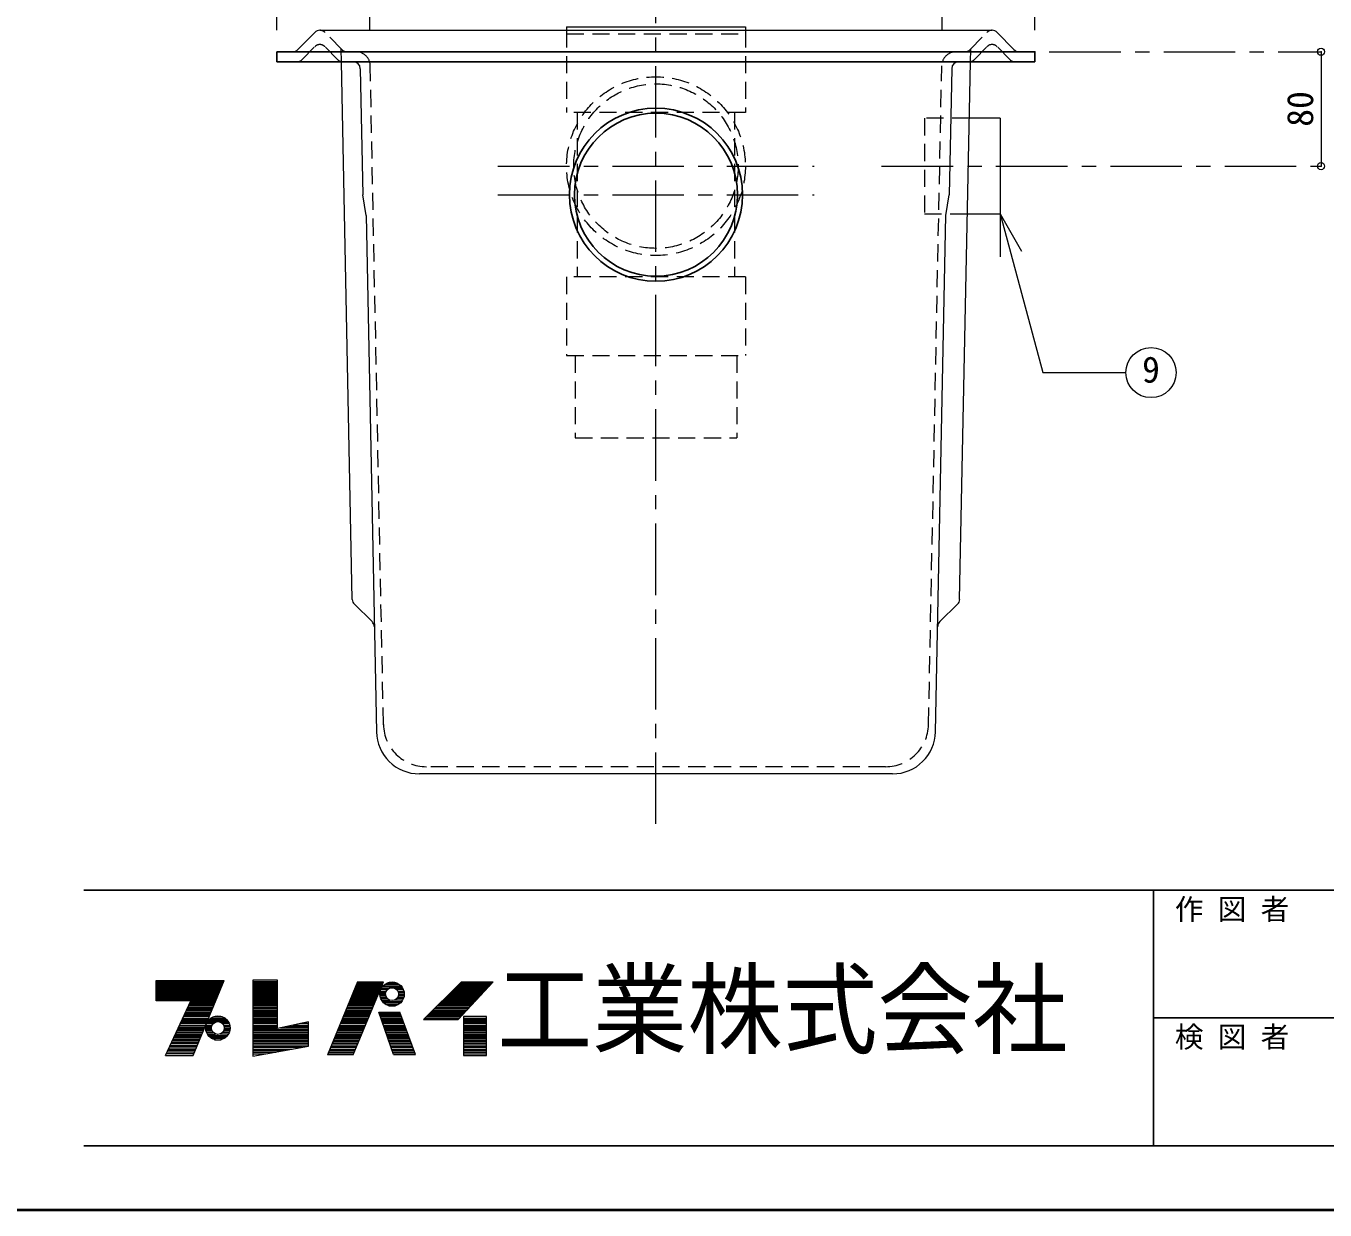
# Model space of a CAD drawing. Units: millimetres at full size, sheet at 1:10; details may follow other scales. Extents: x -2046 to 2004, y -1334 to 1476.
# Drawn here: x -61 to 847, y -1334 to -506 of the extents above; entities that cross this region are included whole.
import ezdxf
from ezdxf.enums import TextEntityAlignment as Align

# ---------------------------------------------------------------- set-up
doc = ezdxf.new("R2010")
doc.units = ezdxf.units.MM
doc.header["$LTSCALE"] = 10
doc.header["$PDMODE"] = 32
doc.header["$PDSIZE"] = 5
doc.linetypes.add('CHAIN1', pattern=[8, 5, -1, 1, -1])
doc.linetypes.add('DASHED1', pattern=[1.8, 1.2, -0.6])
doc.layers.add('0-0_ﾚｲﾔ1', color=4, linetype='Continuous', lineweight=9)
doc.styles.add('ＭＳ ゴシック', font='')
doc.styles.get('ＭＳ ゴシック').set_extended_font_data('MS Gothic')

msp = doc.modelspace()

# ---------------------------------------------------------------- linework, layer by layer
at = {"layer": '0-0_ﾚｲﾔ1', "linetype": 'CHAIN1'}
for p, q in [((114.28, -508.73), (114.28, -48.73)), ((644.28, -508.73), (644.28, -48.73)), ((179.28, -508.73), (179.28, -148.73)), ((579.28, -508.73), (579.28, -148.73)), ((379.28, -1063.73), (379.28, -283.73)), ((654.28, -523.73), (844.28, -523.73)), ((268.78, -603.73), (489.78, -603.73)), ((537.01, -603.73), (844.28, -603.73)), ((268.78, -623.73), (489.78, -623.73))]:
    msp.add_line(p, q, dxfattribs=at)
at = {"layer": '0-0_ﾚｲﾔ1'}
for p, q in [((316.78, -506.23), (316.78, -508.73)), ((844.28, -523.73), (844.28, -603.73)), ((166.94, -906.7), (159.42, -530.73)), ((591.62, -906.7), (599.14, -530.73)), ((620.01, -570.23), (598.35, -570.23)), ((620.01, -570.23), (620.01, -637.23)), ((620.01, -637.23), (597.01, -637.23)), ((180.79, -922.29), (168.43, -910.16)), ((577.77, -922.29), (590.13, -910.16))]:
    msp.add_line(p, q, dxfattribs=at)
at = {"layer": '0-0_ﾚｲﾔ1', "color": 7, "lineweight": 18}
for p, q in [((128.96, -522.23), (140.71, -510.23)), ((144.28, -508.73), (614.28, -508.73)), ((629.6, -522.23), (617.85, -510.23)), ((172.52, -535.63), (174.28, -623.73)), ((586.04, -535.63), (584.28, -623.73)), ((176.57, -638.15), (174.28, -623.73)), ((581.99, -638.15), (584.28, -623.73)), ((176.57, -638.15), (183.83, -999.27)), ((574.77, -999.33), (581.99, -638.15)), ((619.96, -637.19), (634.96, -663.17)), ((619.96, -637.19), (619.96, -667.19)), ((544.73, -1028.73), (213.83, -1028.73)), ((29.71, -1173.93), (77.12, -1173.93)), ((29.71, -1174.35), (76.94, -1174.35)), ((29.71, -1174.98), (76.68, -1174.98)), ((29.71, -1175.61), (76.42, -1175.61)), ((29.71, -1176.24), (76.16, -1176.24)), ((29.71, -1177.08), (75.81, -1177.08)), ((75.55, -1177.71), (29.71, -1177.71)), ((29.71, -1178.34), (75.29, -1178.34)), ((29.71, -1178.97), (75.03, -1178.97)), ((29.71, -1179.6), (74.77, -1179.6)), ((29.71, -1180.23), (74.51, -1180.23)), ((29.71, -1180.65), (74.34, -1180.65)), ((55.75, -1225.59), (77.38, -1173.3)), ((97.33, -1173.09), (97.33, -1226.22)), ((114.76, -1173.09), (97.33, -1173.09)), ((97.33, -1173.93), (114.76, -1173.93)), ((97.33, -1174.35), (114.76, -1174.35)), ((97.33, -1174.98), (114.76, -1174.98)), ((97.33, -1175.61), (114.76, -1175.61)), ((97.33, -1176.24), (114.76, -1176.24)), ((97.33, -1177.08), (114.76, -1177.08)), ((97.33, -1177.71), (114.76, -1177.71)), ((97.33, -1178.34), (114.76, -1178.34)), ((97.33, -1178.97), (114.76, -1178.97)), ((97.33, -1179.6), (114.76, -1179.6)), ((97.33, -1180.23), (114.76, -1180.23)), ((97.33, -1180.65), (114.76, -1180.65)), ((170.62, -1174.14), (149.62, -1225.17)), ((167.47, -1225.17), (188.68, -1174.14)), ((167.94, -1180.65), (185.97, -1180.65)), ((168.11, -1180.23), (186.15, -1180.23)), ((168.37, -1179.6), (186.41, -1179.6)), ((168.63, -1178.97), (186.67, -1178.97)), ((168.89, -1178.34), (186.93, -1178.34)), ((169.15, -1177.71), (187.19, -1177.71)), ((169.41, -1177.08), (187.46, -1177.08)), ((169.75, -1176.24), (187.81, -1176.24)), ((170.01, -1175.61), (188.05, -1175.61)), ((170.27, -1174.98), (188.33, -1174.98)), ((170.62, -1174.14), (188.68, -1174.14)), ((186.87, -1179.6), (191.55, -1179.6)), ((187.26, -1178.76), (192.69, -1178.76)), ((187.92, -1177.71), (201.61, -1177.71)), ((188.63, -1176.87), (200.91, -1176.87)), ((189.85, -1175.82), (199.69, -1175.82)), ((191.32, -1174.98), (198.21, -1174.98)), ((202.27, -1178.76), (196.85, -1178.76)), ((202.66, -1179.6), (197.98, -1179.6)), ((236.77, -1180.65), (259.49, -1180.65)), ((237.19, -1180.23), (259.88, -1180.23)), ((237.82, -1179.6), (260.47, -1179.6)), ((238.45, -1178.97), (261.05, -1178.97)), ((239.08, -1178.34), (261.64, -1178.34)), ((239.71, -1177.71), (262.22, -1177.71)), ((240.34, -1177.08), (262.81, -1177.08)), ((240.97, -1200.6), (265.54, -1174.14)), ((241.18, -1176.24), (263.59, -1176.24)), ((241.81, -1175.61), (264.17, -1175.61)), ((242.44, -1174.98), (264.76, -1174.98)), ((29.71, -1181.49), (73.99, -1181.49)), ((29.71, -1182.12), (73.73, -1182.12)), ((29.71, -1182.75), (73.47, -1182.75)), ((29.71, -1183.38), (73.21, -1183.38)), ((29.71, -1184.01), (72.95, -1184.01)), ((29.71, -1184.64), (72.69, -1184.64)), ((29.71, -1185.27), (72.43, -1185.27)), ((29.71, -1185.9), (72.17, -1185.9)), ((29.71, -1186.53), (71.91, -1186.53)), ((54.07, -1187.37), (29.71, -1187.37)), ((36.43, -1225.59), (54.07, -1187.37)), ((70.69, -1189.47), (53.1, -1189.47)), ((70.95, -1188.84), (53.39, -1188.84)), ((71.3, -1188), (53.78, -1188)), ((71.56, -1187.37), (54.07, -1187.37)), ((97.33, -1181.49), (114.76, -1181.49)), ((97.33, -1182.12), (114.76, -1182.12)), ((97.33, -1182.75), (114.76, -1182.75)), ((97.33, -1183.38), (114.76, -1183.38)), ((97.33, -1184.01), (114.76, -1184.01)), ((97.33, -1184.64), (114.76, -1184.64)), ((97.33, -1185.27), (114.76, -1185.27)), ((97.33, -1185.9), (114.76, -1185.9)), ((97.33, -1186.53), (114.76, -1186.53)), ((97.33, -1187.37), (114.76, -1187.37)), ((97.33, -1188), (114.76, -1188)), ((97.33, -1188.84), (114.76, -1188.84)), ((97.33, -1189.47), (114.76, -1189.47)), ((164.31, -1189.47), (182.31, -1189.47)), ((164.57, -1188.84), (182.57, -1188.84)), ((164.91, -1188), (182.92, -1188)), ((165.17, -1187.37), (183.18, -1187.37)), ((165.52, -1186.53), (183.53, -1186.53)), ((165.78, -1185.9), (183.79, -1185.9)), ((166.04, -1185.27), (184.05, -1185.27)), ((166.3, -1184.64), (184.31, -1184.64)), ((166.56, -1184.01), (184.58, -1184.01)), ((166.84, -1183.38), (184.84, -1183.38)), ((167.08, -1182.75), (185.1, -1182.75)), ((167.33, -1182.12), (185.36, -1182.12)), ((167.59, -1181.49), (185.62, -1181.49)), ((186.27, -1182.75), (190.27, -1182.75)), ((186.31, -1181.91), (190.35, -1181.91)), ((186.33, -1183.8), (190.39, -1183.8)), ((186.48, -1180.86), (190.68, -1180.86)), ((186.53, -1184.85), (190.79, -1184.85)), ((186.87, -1185.9), (191.55, -1185.9)), ((187.38, -1186.95), (193.15, -1186.95)), ((188.08, -1188), (201.45, -1188)), ((188.84, -1188.84), (200.7, -1188.84)), ((202.16, -1186.95), (196.38, -1186.95)), ((202.66, -1185.9), (197.98, -1185.9)), ((203, -1184.85), (198.75, -1184.85)), ((203.06, -1180.86), (198.85, -1180.86)), ((203.2, -1183.8), (199.14, -1183.8)), ((203.23, -1181.91), (199.19, -1181.91)), ((199.27, -1182.75), (203.27, -1182.75)), ((227.95, -1189.47), (251.3, -1189.47)), ((228.58, -1188.84), (251.89, -1188.84)), ((229.42, -1188), (252.67, -1188)), ((230.05, -1187.37), (253.25, -1187.37)), ((230.89, -1186.53), (254.03, -1186.53)), ((231.52, -1185.9), (254.62, -1185.9)), ((232.15, -1185.27), (255.2, -1185.27)), ((232.78, -1184.64), (255.79, -1184.64)), ((233.41, -1184.01), (256.37, -1184.01)), ((234.04, -1183.38), (256.96, -1183.38)), ((234.67, -1182.75), (257.54, -1182.75)), ((235.3, -1182.12), (258.19, -1182.12)), ((235.93, -1181.49), (258.71, -1181.49)), ((66.95, -1198.5), (48.93, -1198.5)), ((67.39, -1197.45), (49.42, -1197.45)), ((67.74, -1196.61), (49.8, -1196.61)), ((50.29, -1195.56), (68.17, -1195.56)), ((68.52, -1194.72), (50.68, -1194.72)), ((68.87, -1193.88), (51.13, -1193.88)), ((51.55, -1192.83), (69.3, -1192.83)), ((69.65, -1191.99), (51.94, -1191.99)), ((70.08, -1190.94), (52.42, -1190.94)), ((70.34, -1190.31), (52.71, -1190.31)), ((70.04, -1198.5), (75.9, -1198.5)), ((97.33, -1190.31), (114.76, -1190.31)), ((97.33, -1190.94), (114.76, -1190.94)), ((97.33, -1191.99), (114.76, -1191.99)), ((97.33, -1192.83), (114.76, -1192.83)), ((97.33, -1193.88), (114.76, -1193.88)), ((97.33, -1194.72), (114.76, -1194.72)), ((97.33, -1195.56), (114.76, -1195.56)), ((97.33, -1196.61), (114.76, -1196.61)), ((97.33, -1197.45), (114.76, -1197.45)), ((97.33, -1198.5), (114.76, -1198.5)), ((160.59, -1198.5), (178.55, -1198.5)), ((161.03, -1197.45), (178.99, -1197.45)), ((161.38, -1196.61), (179.34, -1196.61)), ((161.8, -1195.56), (179.78, -1195.56)), ((162.15, -1194.72), (180.12, -1194.72)), ((162.49, -1193.88), (180.47, -1193.88)), ((162.93, -1192.83), (180.91, -1192.83)), ((163.27, -1191.99), (181.26, -1191.99)), ((163.7, -1190.94), (181.7, -1190.94)), ((163.96, -1190.31), (181.96, -1190.31)), ((185.6, -1195.56), (200.31, -1195.56)), ((185.97, -1196.61), (200.69, -1196.61)), ((186.26, -1197.45), (201, -1197.45)), ((186.62, -1198.5), (201.39, -1198.5)), ((190.5, -1190.1), (199.04, -1190.1)), ((192.49, -1190.94), (197.04, -1190.94)), ((211.15, -1224.96), (200.23, -1195.35)), ((218.92, -1198.5), (242.92, -1198.5)), ((219.97, -1197.45), (243.89, -1197.45)), ((220.81, -1196.61), (244.67, -1196.61)), ((221.86, -1195.56), (245.65, -1195.56)), ((222.7, -1194.72), (246.43, -1194.72)), ((223.54, -1193.88), (247.21, -1193.88)), ((224.59, -1192.83), (248.18, -1192.83)), ((225.43, -1191.99), (248.96, -1191.99)), ((226.48, -1190.94), (249.94, -1190.94)), ((227.11, -1190.31), (250.52, -1190.31)), ((63.22, -1207.53), (44.76, -1207.53)), ((63.65, -1206.48), (45.25, -1206.48)), ((45.64, -1205.64), (64, -1205.64)), ((64.43, -1204.59), (46.12, -1204.59)), ((64.96, -1203.33), (46.7, -1203.33)), ((65.39, -1202.28), (47.19, -1202.28)), ((65.74, -1201.44), (47.57, -1201.44)), ((66.17, -1200.39), (48.06, -1200.39)), ((48.45, -1199.55), (66.52, -1199.55)), ((64.47, -1206.48), (68.47, -1206.48)), ((64.51, -1205.64), (68.55, -1205.64)), ((64.53, -1207.53), (68.59, -1207.53)), ((64.68, -1204.59), (68.88, -1204.59)), ((65.07, -1203.33), (69.75, -1203.33)), ((65.58, -1202.28), (71.35, -1202.28)), ((66.12, -1201.44), (79.81, -1201.44)), ((67.04, -1200.39), (78.9, -1200.39)), ((68.05, -1199.55), (77.89, -1199.55)), ((80.36, -1202.28), (74.58, -1202.28)), ((80.86, -1203.33), (76.18, -1203.33)), ((81.26, -1204.59), (77.05, -1204.59)), ((81.4, -1207.53), (77.34, -1207.53)), ((81.43, -1205.64), (77.39, -1205.64)), ((77.47, -1206.48), (81.47, -1206.48)), ((97.33, -1199.55), (114.76, -1199.55)), ((97.33, -1200.39), (114.76, -1200.39)), ((97.33, -1201.44), (114.76, -1201.44)), ((97.33, -1202.28), (114.76, -1202.28)), ((97.33, -1203.33), (114.76, -1203.33)), ((97.33, -1204.59), (114.76, -1204.59)), ((97.33, -1205.64), (114.76, -1205.64)), ((97.33, -1206.48), (114.76, -1206.48)), ((97.33, -1207.53), (136.39, -1207.53)), ((136.39, -1206.48), (116.64, -1206.48)), ((136.39, -1205.64), (120.4, -1205.64)), ((136.39, -1204.59), (125.1, -1204.59)), ((136.39, -1203.33), (130.75, -1203.33)), ((156.88, -1207.53), (174.8, -1207.53)), ((157.31, -1206.48), (175.24, -1206.48)), ((157.66, -1205.64), (175.59, -1205.64)), ((158.09, -1204.59), (176.02, -1204.59)), ((158.61, -1203.33), (176.55, -1203.33)), ((159.04, -1202.28), (176.98, -1202.28)), ((159.38, -1201.44), (177.33, -1201.44)), ((159.82, -1200.39), (177.77, -1200.39)), ((160.16, -1199.55), (178.12, -1199.55)), ((186.99, -1199.55), (201.78, -1199.55)), ((187.28, -1200.39), (202.09, -1200.39)), ((187.64, -1201.44), (202.47, -1201.44)), ((187.94, -1202.28), (202.78, -1202.28)), ((188.3, -1203.33), (203.17, -1203.33)), ((188.74, -1204.59), (203.64, -1204.59)), ((189.1, -1205.64), (204.02, -1205.64)), ((189.4, -1206.48), (204.33, -1206.48)), ((189.76, -1207.53), (204.72, -1207.53)), ((216.82, -1200.6), (240.97, -1200.6)), ((217.87, -1199.55), (241.94, -1199.55)), ((244.75, -1199.55), (260.71, -1199.55)), ((244.75, -1200.39), (260.71, -1200.39)), ((244.75, -1201.44), (260.71, -1201.44)), ((244.75, -1202.28), (260.71, -1202.28)), ((244.75, -1203.33), (260.71, -1203.33)), ((244.75, -1204.59), (260.71, -1204.59)), ((244.75, -1205.64), (260.71, -1205.64)), ((244.75, -1206.48), (260.71, -1206.48)), ((244.75, -1207.53), (260.71, -1207.53)), ((59.4, -1216.77), (40.5, -1216.77)), ((59.83, -1215.72), (40.98, -1215.72)), ((60.27, -1214.67), (41.47, -1214.67)), ((60.7, -1213.62), (41.95, -1213.62)), ((61.13, -1212.57), (42.44, -1212.57)), ((61.48, -1211.73), (42.83, -1211.73)), ((61.92, -1210.68), (43.31, -1210.68)), ((62.35, -1209.63), (43.79, -1209.63)), ((62.87, -1208.37), (44.41, -1208.37)), ((64.68, -1208.37), (68.88, -1208.37)), ((65.07, -1209.63), (69.75, -1209.63)), ((65.58, -1210.68), (71.35, -1210.68)), ((66.28, -1211.73), (79.65, -1211.73)), ((67.04, -1212.57), (78.9, -1212.57)), ((68.36, -1213.62), (77.58, -1213.62)), ((70.69, -1214.67), (75.24, -1214.67)), ((80.36, -1210.68), (74.58, -1210.68)), ((80.86, -1209.63), (76.18, -1209.63)), ((81.26, -1208.37), (77.05, -1208.37)), ((97.33, -1208.37), (136.39, -1208.37)), ((97.33, -1209.63), (136.39, -1209.63)), ((97.33, -1210.68), (136.39, -1210.68)), ((97.33, -1211.73), (136.39, -1211.73)), ((97.33, -1212.57), (136.39, -1212.57)), ((97.33, -1213.62), (136.39, -1213.62)), ((97.33, -1214.67), (136.39, -1214.67)), ((97.33, -1215.72), (136.39, -1215.72)), ((97.33, -1216.77), (136.39, -1216.77)), ((153.08, -1216.77), (170.96, -1216.77)), ((153.51, -1215.72), (171.4, -1215.72)), ((153.94, -1214.67), (171.83, -1214.67)), ((154.37, -1213.62), (172.27, -1213.62)), ((154.8, -1212.57), (172.71, -1212.57)), ((155.15, -1211.73), (173.05, -1211.73)), ((155.58, -1210.68), (173.49, -1210.68)), ((156.01, -1209.63), (173.93, -1209.63)), ((156.53, -1208.37), (174.45, -1208.37)), ((190.05, -1208.37), (205.03, -1208.37)), ((190.49, -1209.63), (205.49, -1209.63)), ((190.86, -1210.68), (205.88, -1210.68)), ((191.2, -1211.73), (206.27, -1211.73)), ((191.51, -1212.57), (206.58, -1212.57)), ((191.88, -1213.62), (206.97, -1213.62)), ((192.24, -1214.67), (207.35, -1214.67)), ((192.61, -1215.72), (207.74, -1215.72)), ((192.97, -1216.77), (208.13, -1216.77)), ((244.75, -1208.37), (260.71, -1208.37)), ((244.75, -1209.63), (260.71, -1209.63)), ((244.75, -1210.68), (260.71, -1210.68)), ((244.75, -1211.73), (260.71, -1211.73)), ((244.75, -1212.57), (260.71, -1212.57)), ((244.75, -1213.62), (260.71, -1213.62)), ((244.75, -1214.67), (260.71, -1214.67)), ((244.75, -1215.72), (260.71, -1215.72)), ((244.75, -1216.77), (260.71, -1216.77)), ((36.43, -1225.59), (55.75, -1225.59)), ((56.18, -1224.54), (36.91, -1224.54)), ((56.7, -1223.28), (37.49, -1223.28)), ((57.14, -1222.23), (37.98, -1222.23)), ((57.57, -1221.18), (38.46, -1221.18)), ((58.09, -1219.92), (39.05, -1219.92)), ((58.53, -1218.87), (39.53, -1218.87)), ((59.05, -1217.61), (40.11, -1217.61)), ((97.33, -1217.61), (136.39, -1217.61)), ((97.33, -1218.87), (136.39, -1218.87)), ((97.33, -1219.92), (131.79, -1219.92)), ((97.33, -1221.18), (124.9, -1221.18)), ((97.33, -1222.23), (119.16, -1222.23)), ((97.33, -1223.28), (113.41, -1223.28)), ((97.33, -1224.54), (106.52, -1224.54)), ((167.47, -1225.17), (149.62, -1225.17)), ((149.88, -1224.54), (167.73, -1224.54)), ((150.4, -1223.28), (168.25, -1223.28)), ((150.83, -1222.23), (168.69, -1222.23)), ((151.26, -1221.18), (169.13, -1221.18)), ((151.78, -1219.92), (169.65, -1219.92)), ((152.21, -1218.87), (170.09, -1218.87)), ((152.73, -1217.61), (170.61, -1217.61)), ((193.26, -1217.61), (208.44, -1217.61)), ((193.7, -1218.87), (208.9, -1218.87)), ((194.14, -1219.92), (209.29, -1219.92)), ((194.5, -1221.18), (209.75, -1221.18)), ((194.87, -1222.23), (210.14, -1222.23)), ((195.23, -1223.28), (210.53, -1223.28)), ((195.67, -1224.54), (210.99, -1224.54)), ((195.82, -1224.96), (211.15, -1224.96)), ((244.75, -1217.61), (260.71, -1217.61)), ((244.75, -1218.87), (260.71, -1218.87)), ((244.75, -1219.92), (260.71, -1219.92)), ((244.75, -1221.18), (260.71, -1221.18)), ((244.75, -1222.23), (260.71, -1222.23)), ((244.75, -1223.28), (260.71, -1223.28)), ((244.75, -1224.54), (260.71, -1224.54))]:
    msp.add_line(p, q, dxfattribs=at)
at = {"layer": '0-0_ﾚｲﾔ1', "linetype": 'DASHED1'}
for p, q in [((159.6, -522.23), (147.85, -510.23)), ((316.78, -508.73), (316.78, -566.23)), ((316.78, -511.23), (441.78, -511.23)), ((441.78, -508.73), (441.78, -566.23)), ((598.96, -522.23), (610.71, -510.23)), ((131.9, -529.23), (140.71, -520.24)), ((156.65, -529.23), (147.85, -520.24)), ((159.42, -530.73), (159.24, -521.86)), ((599.14, -530.73), (599.32, -521.86)), ((601.9, -529.23), (610.71, -520.24)), ((626.65, -529.23), (617.85, -520.24)), ((188.69, -994.33), (179.48, -533.53)), ((569.87, -994.33), (579.08, -533.53)), ((441.78, -566.23), (316.78, -566.23)), ((324.28, -566.23), (324.28, -681.23)), ((434.28, -566.23), (434.28, -681.23)), ((567.01, -570.23), (567.01, -637.23)), ((598.35, -570.23), (567.01, -570.23)), ((597.01, -637.23), (567.01, -637.23)), ((316.78, -681.23), (316.78, -736.23)), ((441.78, -681.23), (316.78, -681.23)), ((441.78, -681.23), (441.78, -736.23)), ((316.78, -736.23), (441.78, -736.23)), ((322.78, -736.23), (322.78, -793.73)), ((435.78, -736.23), (435.78, -793.73)), ((322.78, -793.73), (435.78, -793.73)), ((539.82, -1023.73), (218.74, -1023.73))]:
    msp.add_line(p, q, dxfattribs=at)
at = {"layer": '0-0_ﾚｲﾔ1', "color": 5, "lineweight": 25}
for p in [(114.28, -523.73), (644.28, -530.73)]:
    msp.add_line(p, (114.28, -530.73), dxfattribs=at)
at = {"layer": '0-0_ﾚｲﾔ1', "color": 6, "lineweight": 25}
for p, q in [((1959.28, -1110.16), (-20.72, -1110.16)), ((727.14, -1288.73), (727.14, -1110.16)), ((1959.28, -1199.44), (727.14, -1199.44)), ((1959.28, -1288.73), (-20.72, -1288.73))]:
    msp.add_line(p, q, dxfattribs=at)
at = {"layer": '0-0_ﾚｲﾔ1', "color": 1, "lineweight": 40}
msp.add_line((2004.28, -1333.73), (-2045.72, -1333.73), dxfattribs=at)
at = {"layer": '0-0_ﾚｲﾔ1'}
msp.add_lwpolyline([(316.78, -506.23), (441.78, -506.23), (441.78, -508.73)], dxfattribs=at)
at = {"layer": '0-0_ﾚｲﾔ1', "color": 5, "lineweight": 25}
msp.add_lwpolyline([(114.28, -523.73), (644.28, -523.73), (644.28, -530.73)], dxfattribs=at)
at = {"layer": '0-0_ﾚｲﾔ1', "color": 7, "lineweight": 18}
for points in [[(619.96, -637.19), (649.69, -748.14), (707.92, -748.14)], [(29.71, -1187.37), (29.71, -1173.3), (77.38, -1173.3)], [(97.33, -1226.22), (136.39, -1219.08), (136.39, -1202.07), (114.76, -1206.9), (114.76, -1173.09)], [(216.82, -1200.6), (243.28, -1174.14), (265.54, -1174.14)], [(195.82, -1224.96), (185.53, -1195.35), (200.23, -1195.35)]]:
    msp.add_lwpolyline(points, dxfattribs=at)
msp.add_lwpolyline([(244.75, -1198.5), (244.75, -1225.59), (260.71, -1225.59), (260.71, -1198.5)], close=True, dxfattribs=at)
at = {"layer": '0-0_ﾚｲﾔ1', "linetype": 'DASHED1'}
for radius in [62.5, 57.5]:
    msp.add_circle((379.28, -603.73), radius, dxfattribs=at)
at = {"layer": '0-0_ﾚｲﾔ1', "color": 5, "lineweight": 25}
for radius in [60.5, 57]:
    msp.add_circle((379.28, -623.73), radius, dxfattribs=at)
at = {"layer": '0-0_ﾚｲﾔ1', "color": 7, "lineweight": 18}
for centre, radius in [((725.42, -748.14), 17.5), ((194.77, -1182.75), 8.5), ((194.77, -1182.75), 4.5), ((72.97, -1206.48), 8.5), ((72.97, -1206.48), 4.5)]:
    msp.add_circle(centre, radius, dxfattribs=at)
for centre, radius, start, end in [((144.28, -513.73), 5, 90, 135.6053), ((614.28, -513.73), 5, 44.3947, 90), ((125.39, -518.73), 5, 270, 315.6053), ((633.17, -518.73), 5, 224.3947, 270), ((167.52, -535.73), 5, 1.14576, 90), ((591.04, -535.73), 5, 90, 178.85424), ((213.83, -998.73), 30, 181.04163, 270), ((544.73, -998.73), 30, 270, 358.95837)]:
    msp.add_arc(centre, radius, start, end, dxfattribs=at)
at = {"layer": '0-0_ﾚｲﾔ1', "linetype": 'DASHED1'}
for centre, radius, start, end in [((144.28, -513.73), 5, 44.3947, 90), ((614.28, -513.73), 5, 90, 135.6053), ((144.28, -523.73), 5, 44.3947, 135.6053), ((163.17, -518.73), 5, 224.3947, 270), ((169.48, -533.73), 10, 1.14576, 90), ((589.08, -533.73), 10, 90, 178.85424), ((595.39, -518.73), 5, 270, 315.6053), ((614.28, -523.73), 5, 44.3947, 135.6053), ((128.33, -525.73), 5, 270, 315.6053), ((160.23, -525.73), 5, 224.3947, 270), ((598.33, -525.73), 5, 270, 315.6053), ((630.23, -525.73), 5, 224.3947, 270), ((218.74, -993.73), 30, 181.04163, 270), ((539.82, -993.73), 30, 270, 358.95837)]:
    msp.add_arc(centre, radius, start, end, dxfattribs=at)
at = {"layer": '0-0_ﾚｲﾔ1'}
for centre, start, end in [((171.93, -906.59), 181.2499, 225.52081), ((586.63, -906.59), 314.47919, 358.7501), ((177.29, -925.86), 1.04163, 45.52081), ((581.27, -925.86), 134.47919, 178.95837)]:
    msp.add_arc(centre, 5, start, end, dxfattribs=at)
at = {"layer": '0-0_ﾚｲﾔ1', "color": 1}
for p in [(844.28, -523.73), (844.28, -603.73)]:
    msp.add_point(p, dxfattribs=at)

# ---------------------------------------------------------------- texts
at = {"layer": '0-0_ﾚｲﾔ1', "color": 7, "style": 'ＭＳ ゴシック'}
msp.add_text('80', height=18.33, rotation=90, dxfattribs=at).set_placement((844.28, -576.23), align=Align.BOTTOM_LEFT)
for s, height, p in [('9', 18.33, (719.17, -760.64)), ('作 図 者', 14.66, (742.14, -1135.16)), ('検 図 者', 14.66, (742.14, -1224.44))]:
    msp.add_text(s, height=height, dxfattribs=at).set_placement(p, align=Align.BOTTOM_LEFT)
at = {"layer": '0-0_ﾚｲﾔ1', "color": 7, "style": 'ＭＳ ゴシック', "width": 0.95}
msp.add_text('工業株式会社', height=51.32, dxfattribs=at).set_placement((268.21, -1234.44), align=Align.BOTTOM_LEFT)

doc.saveas('drawing.dxf')
